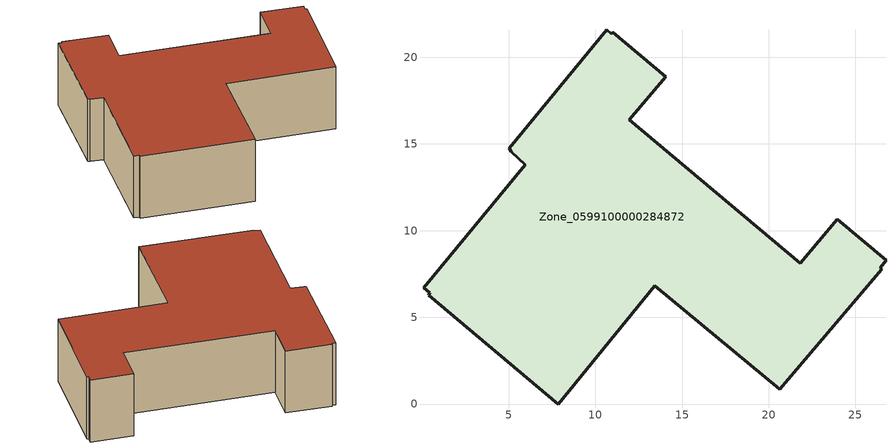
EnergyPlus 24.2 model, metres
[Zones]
Zone_0599100000284872
 floor ground (C_G): 5.04,14.74 10.66,21.57 10.93,21.36 11.02,21.45 14.06,18.88 11.95,16.41 21.82,8.12 23.96,10.64 26.77,8.28 26.43,7.87 26.53,7.77 20.65,0.84 13.44,6.83 7.85,0 0.39,6.28 0.45,6.41 0.09,6.72 5.95,13.79 5.16,14.54 z0
 wall outside (C_F): 14.06,18.88 11.02,21.45 10.93,21.36 10.66,21.57 5.04,14.74 5.16,14.54 5.95,13.79 0.09,6.72 0.45,6.41 0.39,6.28 7.85,0 13.44,6.83 20.65,0.84 26.53,7.77 26.43,7.87 26.77,8.28 23.96,10.64 21.82,8.12 11.95,16.41 14.06,18.88 z0:6
 roof outside (C_R): 0.39,6.28 7.85,0 13.44,6.83 20.65,0.84 26.53,7.77 26.43,7.87 26.77,8.28 23.96,10.64 21.82,8.12 11.95,16.41 14.06,18.88 11.02,21.45 10.93,21.36 10.66,21.57 5.04,14.74 5.16,14.54 5.95,13.79 0.09,6.72 0.45,6.41 z6
[BUILDING]
Pand.0599100000284872: North Axis=0; Terrain=City; Loads Convergence Tolerance Value=0.04; Temperature Convergence Tolerance Value=0.4; Solar Distribution=FullExterior; Maximum Number of Warmup Days=25; Minimum Number of Warmup Days=1
[Site:Location]
Rotterdam.The.Hague.AP_ZH_NLD Design_Conditions: Latitude=51.96; Longitude=4.45; Time Zone=1; Elevation=-4.5
[SITE:GROUNDTEMPERATURE:BUILDINGSURFACE]
18, 18, 18, 18, 18, 18, 18, 18, 18, 18, 18, 18
[MATERIAL] Thermal Absorptance=0.9; Solar Absorptance=0.7; Visible Absorptance=0.7
Name | Roughness | Thickness | Conductivity | Density | Specific Heat
G.D.1965-1974 | MediumSmooth | 0.15 | 0.882353 | 540 | 1210
F.D.1965-1974 | Rough | 0.3 | 0.697674 | 1920 | 840
R.D.1965-1974 | MediumRough | 0.2 | 0.232558 | 1500 | 1000
[CONSTRUCTION]
C_G: G.D.1965-1974
C_F: F.D.1965-1974
C_R: R.D.1965-1974
[ZONE]
Zone_0599100000284872: Type=1; Multiplier=1; Ceiling Height=Autocalculate; Volume=Autocalculate; Floor Area=autocalculate; Part of Total Floor Area=Yes
[ZONEINFILTRATION:DESIGNFLOWRATE]
Infil_Zone_0599100000284872: Zone or ZoneList or Space or SpaceList=Zone_0599100000284872; Schedule=AlwaysOn; Design Flow Rate Calculation Method=Flow/Area; Flow Rate per Floor Area=0.0042; Constant Term Coefficient=1; Temperature Term Coefficient=0; Velocity Term Coefficient=0; Velocity Squared Term Coefficient=0
[HVACTEMPLATE:ZONE:IDEALLOADSAIRSYSTEM]
Zone_0599100000284872: Maximum Heating Supply Air Temperature=50; Minimum Cooling Supply Air Temperature=13; Maximum Heating Supply Air Humidity Ratio=0.0156; Minimum Cooling Supply Air Humidity Ratio=0.0077; Heating Limit=NoLimit; Cooling Limit=NoLimit; Dehumidification Control Type=ConstantSensibleHeatRatio; Cooling Sensible Heat Ratio=0.7; Dehumidification Setpoint=60; Humidification Control Type=None; Humidification Setpoint=30; Outdoor Air Method=None; Outdoor Air Flow Rate per Person=0.00944; Outdoor Air Flow Rate per Zone Floor Area=0; Outdoor Air Flow Rate per Zone=0; Demand Controlled Ventilation Type=None; Outdoor Air Economizer Type=NoEconomizer; Heat Recovery Type=None; Sensible Heat Recovery Effectiveness=0.7; Latent Heat Recovery Effectiveness=0.65
[ZONECONTROL:THERMOSTAT]
ThermostatControl_Zone_0599100000284872: Zone or ZoneList=Zone_0599100000284872; Control Type Schedule=DualSetpointControlType; Control 1=Thermostat_Zone_0599100000284872; Temperature Difference Between Cutout And Setpoint=0
[THERMOSTATSETPOINT:DUALSETPOINT]
Thermostat_Zone_0599100000284872: Heating Setpoint Temperature Schedule=HeatingSetpoint_Zone_0599100000284872; Cooling Setpoint Temperature Schedule=CoolingSetpoint_Zone_0599100000284872
[SCHEDULE:COMPACT]
HeatingSetpoint_Zone_0599100000284872: Through: 12/31, For: AllDays, Until: 24:00, 21
CoolingSetpoint_Zone_0599100000284872: Through: 12/31, For: AllDays, Until: 24:00, 24
DualSetpointControlType: Through: 12/31, For: AllDays, Until: 24:00, 4
AlwaysOn: Through: 12/31, For: AllDays, Until: 24:00, 1
